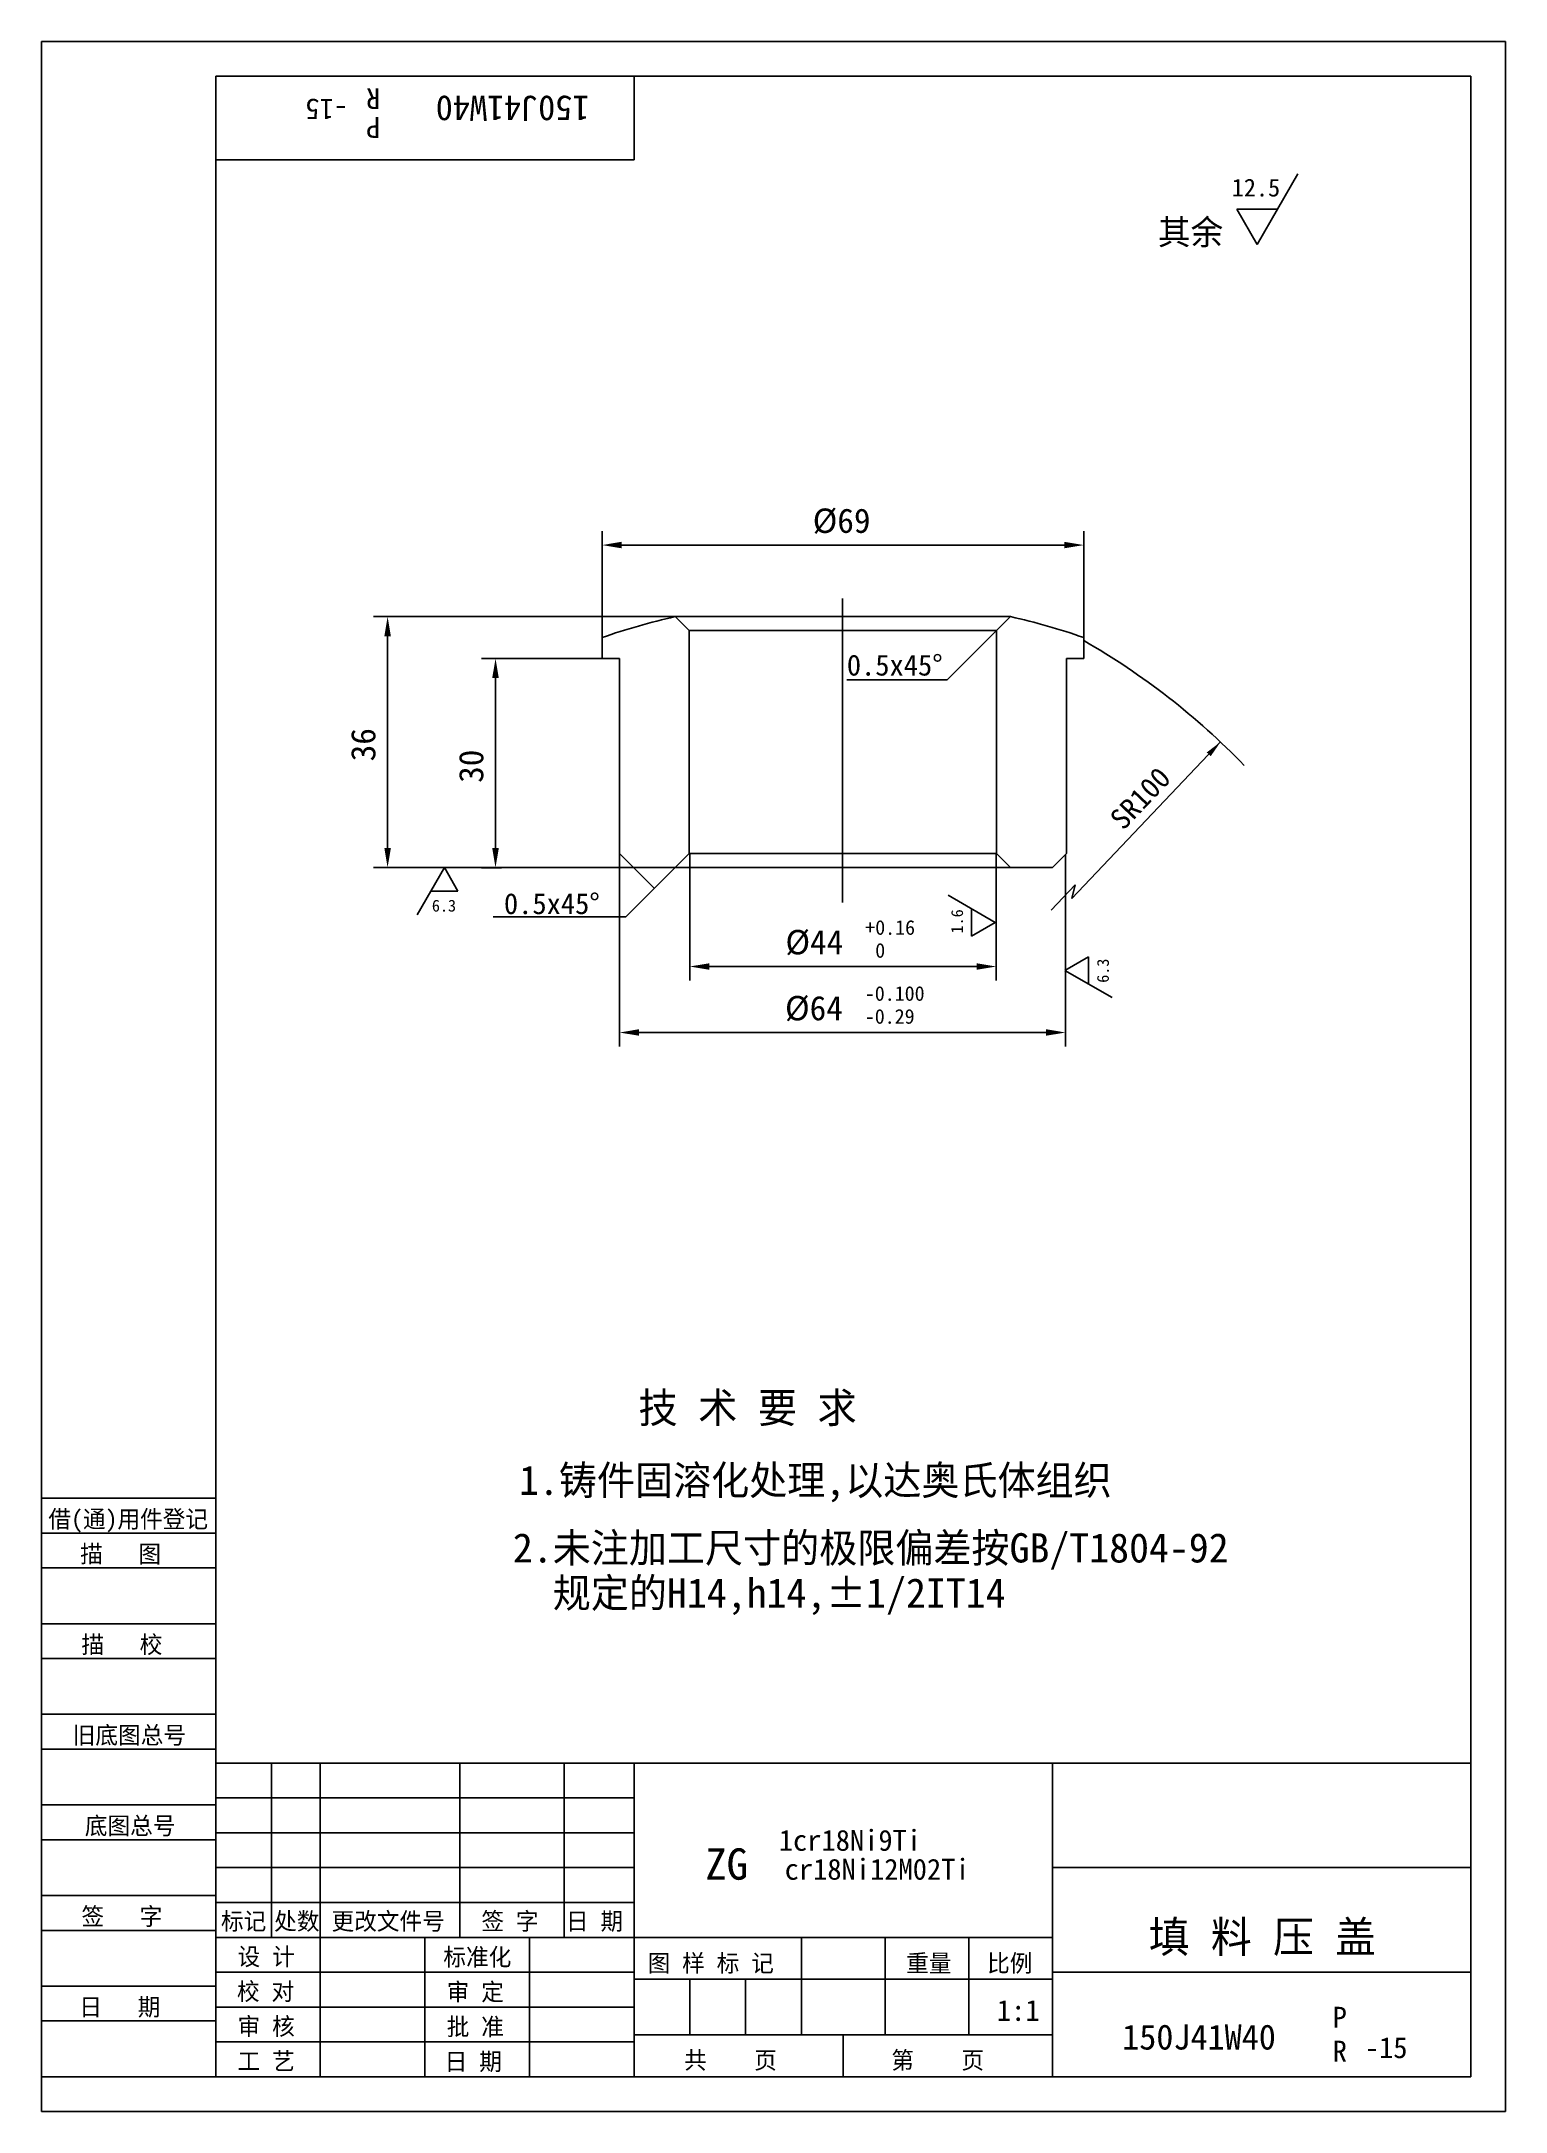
# Model space of a CAD drawing. Header units: metres. Extents: x 0 to 210, y 0 to 297.
import ezdxf

# ---------------------------------------------------------------- set-up
doc = ezdxf.new("R2010")
doc.units = ezdxf.units.M
for name, color, linetype in [('C', 6, 'Continuous'), ('D', 1, 'Continuous'), ('FL', 5, 'Continuous'), ('T', 7, 'Continuous'), ('TL', 4, 'Continuous')]:
    doc.layers.add(name, color=color, linetype=linetype)

# ---------------------------------------------------------------- blocks, each defined once
blk = doc.blocks.new('TUKUN4')
at = {"layer": 'FL'}
for p, q in [((0, 297), (0, 0)), ((210, 297), (0, 297)), ((210, 0), (210, 297)), ((0, 78), (25, 78)), ((0, 70), (25, 70)), ((0, 65), (25, 65)), ((0, 57), (25, 57)), ((0, 52), (25, 52)), ((33, 25), (33, 50)), ((40, 5), (40, 50)), ((60, 25), (60, 50)), ((75, 25), (75, 50)), ((25, 45), (85, 45)), ((0, 44), (25, 44)), ((0, 39), (25, 39)), ((25, 40), (85, 40)), ((25, 35), (85, 35)), ((0, 31), (25, 31)), ((25, 30), (85, 30)), ((0, 26), (25, 26)), ((70, 5), (70, 25)), ((0, 18), (25, 18)), ((25, 20), (85, 20)), ((25, 15), (85, 15)), ((0, 13), (25, 13)), ((25, 10), (85, 10)), ((0, 0), (210, 0))]:
    blk.add_line(p, q, dxfattribs=at)
at = {"layer": 'TL'}
for p, q in [((25, 5), (25, 292)), ((205, 292), (25, 292)), ((85, 292), (85, 280)), ((205, 5), (205, 292)), ((85, 280), (25, 280)), ((0, 88), (25, 88)), ((0, 83), (25, 83)), ((205, 50), (25, 50)), ((85, 5), (85, 50)), ((145, 5), (145, 50)), ((205, 35), (145, 35)), ((145, 25), (25, 25)), ((55, 5), (55, 25)), ((109, 11), (109, 25)), ((121, 11), (121, 25)), ((133, 11), (133, 25)), ((85, 19), (145, 19)), ((93, 11), (93, 19)), ((101, 11), (101, 19)), ((205, 20), (145, 20)), ((145, 11), (85, 11)), ((115, 5), (115, 11)), ((0, 5), (205, 5))]:
    blk.add_line(p, q, dxfattribs=at)
at = {"layer": 'T'}
for s, p in [('借(通)用件登记', (1, 83.76)), ('描   图', (5.56, 78.76)), ('描   校', (5.74, 65.76)), ('旧底图总号', (4.49, 52.76)), ('底图总号', (6.22, 39.76)), ('签   字', (5.74, 26.76)), ('标记', (25.75, 26.07)), ('处数', (33.38, 26.07)), ('更改文件号', (41.61, 26.07)), ('签 字', (63.1, 26.07)), ('日 期', (75.23, 26.07)), ('设 计', (28.14, 20.99)), ('标准化', (57.65, 20.93)), ('图 样 标 记', (86.95, 20.04)), ('重量', (124.03, 20.04)), ('比例', (135.64, 20.04)), ('校 对', (28.05, 15.99)), ('审 定', (58.13, 15.93)), ('日   期', (5.45, 13.76)), ('审 核', (28.14, 10.99)), ('批 准', (58.13, 10.93)), ('共    页', (92.18, 6.13)), ('第    页', (121.9, 6.13)), ('工 艺', (28.14, 5.99)), ('日 期', (57.84, 5.93))]:
    blk.add_text(s, height=2.5, dxfattribs=at).set_placement(p)

msp = doc.modelspace()

# ---------------------------------------------------------------- linework, layer by layer
at = {"layer": 'C'}
msp.add_line((114.91, 217.07), (114.91, 173.47), dxfattribs=at)
at = {"layer": 'D'}
for p, q in [((180.22, 277.98), (174.37, 267.84)), ((171.44, 272.91), (177.3, 272.91)), ((174.37, 267.84), (171.44, 272.91)), ((80.41, 211.04), (80.41, 226.74)), ((149.5, 211.47), (149.5, 226.74)), ((83.21, 224.74), (146.7, 224.74)), ((90.91, 214.47), (47.65, 214.47)), ((49.65, 211.67), (49.65, 181.27)), ((137, 212.47), (129.93, 205.4)), ((80.41, 208.47), (63.13, 208.47)), ((65.13, 205.67), (65.13, 181.26)), ((129.93, 205.4), (115.51, 205.4)), ((169.13, 196.51), (147.81, 174.06)), ((84.91, 178.47), (47.65, 178.47)), ((53.88, 171.71), (57.79, 178.47)), ((57.79, 178.47), (59.74, 175.09)), ((66, 178.46), (63.13, 178.46)), ((82.91, 180.47), (82.91, 152.81)), ((90.91, 178.47), (83.84, 171.4)), ((84.91, 178.47), (87.91, 175.47)), ((92.98, 180.36), (92.98, 162.28)), ((136.95, 180.36), (136.95, 162.28)), ((146.89, 180.36), (146.89, 152.81)), ((148.28, 176.01), (144.84, 172.38)), ((147.81, 174.06), (148.28, 176.01)), ((59.74, 175.09), (55.83, 175.09)), ((130.03, 174.51), (136.79, 170.6)), ((133.41, 168.65), (133.41, 172.55)), ((68.44, 171.4), (64.78, 171.4)), ((83.84, 171.4), (68.44, 171.4)), ((136.79, 170.6), (133.41, 168.65)), ((95.78, 164.28), (134.15, 164.28)), ((146.79, 163.72), (150.17, 165.67)), ((153.55, 159.82), (146.79, 163.72)), ((150.17, 165.67), (150.17, 161.77)), ((85.71, 154.81), (144.09, 154.81))]:
    msp.add_line(p, q, dxfattribs=at)
msp.add_lwpolyline([(172.52, 193.13, 0.07), (149.5, 211.04, 0.07)], format="xyb", dxfattribs=at)
for points in [[(83.21, 225.21), (83.21, 224.28), (80.41, 224.74)], [(146.7, 225.21), (146.7, 224.28), (149.5, 224.74)], [(49.19, 211.67), (50.12, 211.67), (49.65, 214.47)], [(64.66, 205.67), (65.6, 205.67), (65.13, 208.47)], [(167.71, 194.45), (169.13, 196.51), (167.14, 194.99)], [(49.19, 181.27), (50.12, 181.27), (49.65, 178.47)], [(64.66, 181.26), (65.6, 181.26), (65.13, 178.46)], [(95.78, 164.74), (95.78, 163.81), (92.98, 164.28)], [(134.15, 164.74), (134.15, 163.81), (136.95, 164.28)], [(85.71, 155.28), (85.71, 154.35), (82.91, 154.81)], [(144.09, 155.28), (144.09, 154.35), (146.89, 154.81)]]:
    msp.add_solid(points, dxfattribs=at)
at = {"layer": 'TL'}
for p, q in [((114.91, 214.47), (90.91, 214.47)), ((90.91, 214.47), (92.91, 212.47)), ((115, 214.47), (139, 214.47)), ((139, 214.47), (137, 212.47)), ((80.41, 208.47), (80.41, 211.47)), ((92.91, 212.47), (92.91, 180.47)), ((92.91, 212.47), (114.95, 212.47)), ((137, 212.47), (114.95, 212.47)), ((137, 212.47), (137, 180.47)), ((149.5, 208.47), (149.5, 211.47)), ((82.91, 208.47), (80.41, 208.47)), ((82.91, 180.47), (82.91, 208.47)), ((147, 208.47), (149.5, 208.47)), ((147, 180.47), (147, 208.47)), ((84.91, 178.47), (82.91, 180.47)), ((90.91, 178.47), (84.91, 178.47)), ((90.91, 178.47), (92.91, 180.47)), ((114.91, 178.47), (90.91, 178.47)), ((92.91, 180.47), (114.91, 180.47)), ((137, 180.47), (115, 180.47)), ((115, 178.47), (139, 178.47)), ((139, 178.47), (137, 180.47)), ((139, 178.47), (145, 178.47)), ((145, 178.47), (147, 180.47))]:
    msp.add_line(p, q, dxfattribs=at)
for points in [[(90.91, 214.47, 0.03), (80.41, 211.47, 0.03)], [(139, 214.47, -0.03), (149.5, 211.47, -0.03)]]:
    msp.add_lwpolyline(points, format="xyb", dxfattribs=at)

# ---------------------------------------------------------------- block references
at = {"layer": 'D'}
msp.add_blockref('TUKUN4', (0, 0), dxfattribs=at)

# ---------------------------------------------------------------- texts
for s, height, rotation, p in [('-15', 3, 180, (43.97, 288.76)), ('R', 3, 180, (48.61, 290.29)), ('150J41W40', 3.6, 180, (78.6, 289.2)), ('P', 3, 180, (48.61, 286.14)), ('36', 3.5, 90, (47.9, 193.72)), ('30', 3.5, 90, (63.38, 190.63)), ('SR100', 3, 46.48, (155.17, 183.7)), ('1.6', 1.7, 90, (132.18, 169.02)), ('6.3', 1.7, 90, (153.1, 161.94))]:
    msp.add_text(s, height=height, rotation=rotation, dxfattribs=at).set_placement(p)
for s, height, p in [('12.5', 2.55, (170.73, 274.75)), ('其余', 3.6, (160.14, 267.84)), ('%%c69', 3.5, (110.62, 226.49)), ('0.5x45%%d', 3, (115.52, 206.02)), ('6.3', 1.7, (56, 172.16)), ('0.5x45%%d', 3, (66.34, 171.8)), ('%%c44', 3.5, (106.71, 166.03)), ('+0.16', 2.1, (118.16, 168.83)), (' 0', 2.1, (118.16, 165.54)), ('-0.100', 2.1, (118.1, 159.36)), ('%%c64', 3.5, (106.65, 156.56)), ('-0.29', 2.1, (118.1, 156.07)), ('技 术 要 求', 4.32, (85.64, 98.81)), ('1.铸件固溶化处理,以达奥氏体组织', 4.2, (68.5, 88.48)), ('2.未注加工尺寸的极限偏差按GB/T1804-92', 4.2, (67.62, 78.78)), ('  规定的H14,h14,%%P1/2IT14', 4.2, (67.62, 72.31)), ('1cr18Ni9Ti', 3, (105.76, 37.42)), ('ZG', 4.5, (95.21, 33.27)), ('cr18Ni12M02Ti', 3, (106.6, 33.27)), ('填 料 压 盖', 4.5, (158.82, 22.82)), ('1:1', 3, (137.04, 13.02)), ('P', 3, (185.2, 12.04)), ('150J41W40', 3.6, (155.01, 8.9)), ('R', 3, (185.2, 7.18)), ('-15', 3, (189.81, 7.67))]:
    msp.add_text(s, height=height, dxfattribs=at).set_placement(p)

doc.saveas('drawing.dxf')
